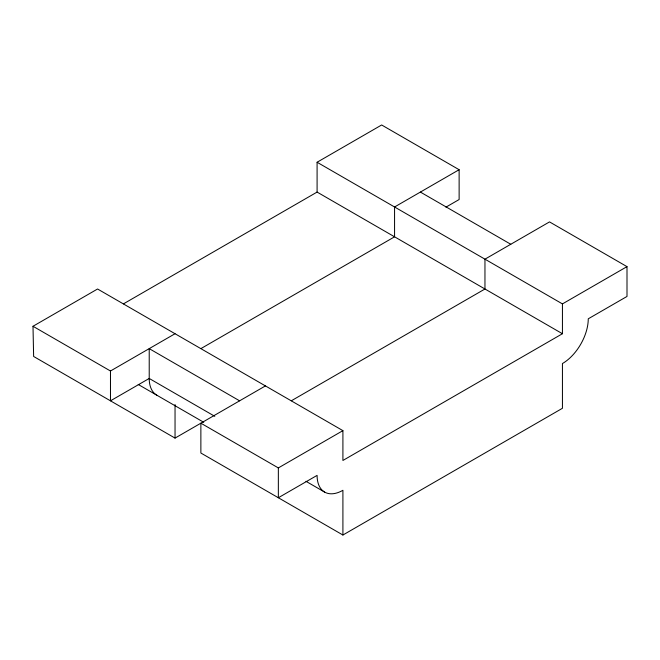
<?xml version="1.0" encoding="UTF-8"?>
<svg xmlns="http://www.w3.org/2000/svg" width="660" height="660" viewBox="0 0 660 660"><rect width="100%" height="100%" fill="white"/><g stroke="black" fill="none" stroke-linecap="round" stroke-linejoin="round"><path stroke-width="0.99" d="M265.435 385.91L175.04 438.1L33.627 356.458L33 326.271L97.564 288.998L342.911 430.642L342.911 460.465L562.435 333.729L562.435 303.905L317.089 162.253L317.089 192.076L562.435 333.729M317.089 162.253L381.653 124.979L459.129 169.711L459.129 199.535L445.921 207.157M123.445 303.872L317.089 192.076M33 326.271L110.476 371.002L175.04 333.729M459.129 169.711L394.564 206.984L394.564 236.808L200.92 348.604M291.316 400.793L484.96 288.998L484.96 259.174L549.524 221.9L627 266.632L627 296.447L588.258 318.813A36.523 21.087 -60 0 1 562.435 363.553L562.435 408.284L342.911 535.021L200.871 453.016L200.871 423.192L278.347 467.923L342.911 430.642M562.435 303.905L627 266.632M420.395 192.076L510.782 244.266M239.605 400.826L149.218 348.637L149.218 378.46A36.523 21.087 -60 0 0 156.783 395.175M214.797 416.32L149.218 378.46L110.476 400.826L110.476 371.002M138.229 384.466L203.75 422.293M305.951 481.297L324.654 492.096M342.911 535.021L342.911 490.289A36.523 21.087 -60 0 1 317.089 475.382L278.347 497.747L278.347 467.923M175.04 404.555L175.04 438.1"/></g></svg>
